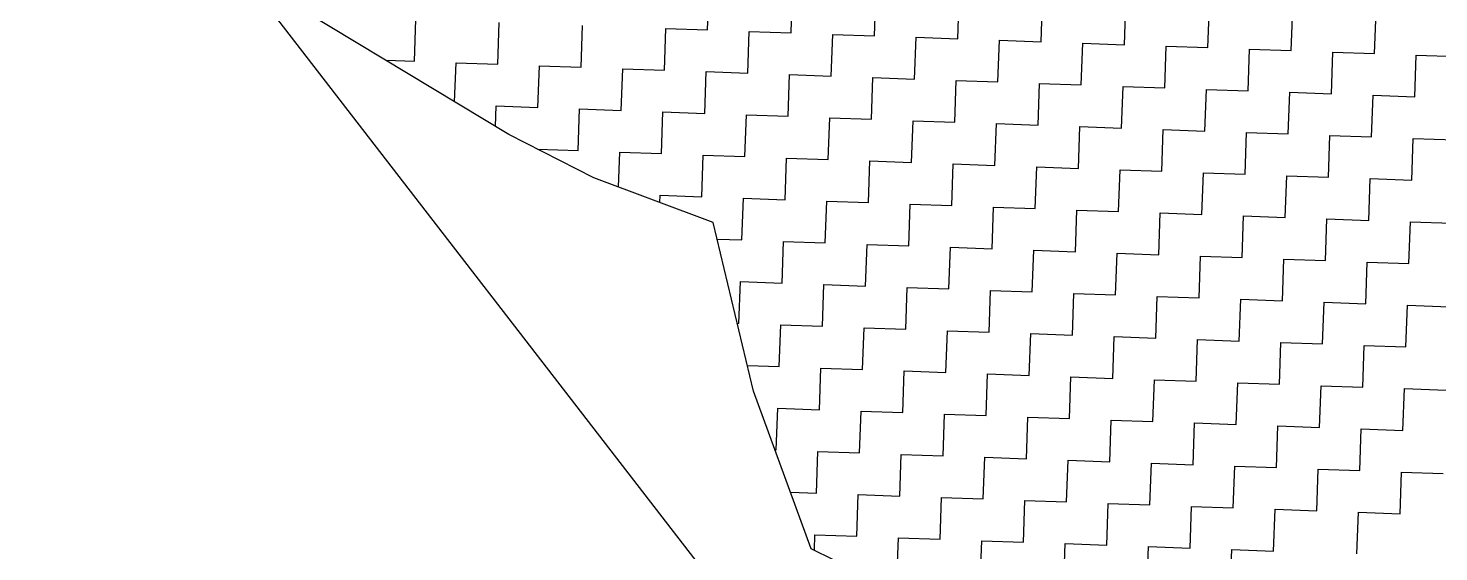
# Model space of a CAD drawing. Header units: metres. Extents: x 287345 to 291891, y 1993918 to 2000004.
# Drawn here: x 287355.1 to 287695.4, y 1997265.3 to 1997391.5 of the extents above; entities that cross this region are included whole.
import ezdxf

# ---------------------------------------------------------------- set-up
doc = ezdxf.new("R2010")
doc.units = ezdxf.units.M
doc.header["$MEASUREMENT"] = 0
doc.layers.add('POLY_HATCH', color=12, linetype='Continuous')
doc.layers.add('V_BOUND_LINE', color=7, linetype='Continuous')

msp = doc.modelspace()

# ---------------------------------------------------------------- linework, layer by layer
at = {"layer": 'POLY_HATCH', "linetype": 'Continuous'}
for p, q in [((287519.02, 1997391.13), (287519.37, 1997401.18)), ((287539.13, 1997390.42), (287539.48, 1997400.47)), ((287559.24, 1997389.7), (287559.59, 1997399.76)), ((287579.35, 1997388.99), (287579.7, 1997399.05)), ((287599.45, 1997388.28), (287599.81, 1997398.34)), ((287619.56, 1997387.57), (287619.92, 1997397.62)), ((287639.67, 1997386.86), (287640.03, 1997396.91)), ((287659.78, 1997386.15), (287660.14, 1997396.2)), ((287679.89, 1997385.43), (287680.25, 1997395.49)), ((287448.28, 1997383.56), (287448.64, 1997393.62)), ((287468.39, 1997382.85), (287468.75, 1997392.91)), ((287488.5, 1997382.14), (287488.86, 1997392.19)), ((287508.61, 1997381.43), (287508.96, 1997391.48)), ((287508.96, 1997391.48), (287519.02, 1997391.13)), ((287528.72, 1997380.72), (287529.07, 1997390.77)), ((287529.07, 1997390.77), (287539.13, 1997390.42)), ((287548.83, 1997380.01), (287549.18, 1997390.06)), ((287549.18, 1997390.06), (287559.24, 1997389.7)), ((287568.94, 1997379.29), (287569.29, 1997389.35)), ((287569.29, 1997389.35), (287579.35, 1997388.99)), ((287589.04, 1997378.58), (287589.4, 1997388.64)), ((287589.4, 1997388.64), (287599.45, 1997388.28)), ((287609.15, 1997377.87), (287609.51, 1997387.93)), ((287609.51, 1997387.93), (287619.56, 1997387.57)), ((287629.26, 1997377.16), (287629.62, 1997387.21)), ((287629.62, 1997387.21), (287639.67, 1997386.86)), ((287649.37, 1997376.45), (287649.73, 1997386.5)), ((287649.73, 1997386.5), (287659.78, 1997386.15)), ((287669.48, 1997375.74), (287669.84, 1997385.79)), ((287669.84, 1997385.79), (287679.89, 1997385.43)), ((287689.59, 1997375.02), (287689.94, 1997385.08)), ((287689.94, 1997385.08), (287700, 1997384.72)), ((287441.36, 1997383.81), (287448.28, 1997383.56)), ((287458, 1997373.78), (287458.34, 1997383.21)), ((287458.34, 1997383.21), (287468.39, 1997382.85)), ((287478.09, 1997372.44), (287478.44, 1997382.5)), ((287478.44, 1997382.5), (287488.5, 1997382.14)), ((287498.2, 1997371.73), (287498.55, 1997381.78)), ((287498.55, 1997381.78), (287508.61, 1997381.43)), ((287518.31, 1997371.02), (287518.66, 1997381.07)), ((287518.66, 1997381.07), (287528.72, 1997380.72)), ((287538.42, 1997370.31), (287538.77, 1997380.36)), ((287538.77, 1997380.36), (287548.83, 1997380.01)), ((287558.52, 1997369.6), (287558.88, 1997379.65)), ((287558.88, 1997379.65), (287568.94, 1997379.29)), ((287578.63, 1997368.88), (287578.99, 1997378.94)), ((287578.99, 1997378.94), (287589.04, 1997378.58)), ((287598.74, 1997368.17), (287599.1, 1997378.23)), ((287599.1, 1997378.23), (287609.15, 1997377.87)), ((287618.85, 1997367.46), (287619.21, 1997377.51)), ((287619.21, 1997377.51), (287629.26, 1997377.16)), ((287638.96, 1997366.75), (287639.32, 1997376.8)), ((287639.32, 1997376.8), (287649.37, 1997376.45)), ((287659.07, 1997366.04), (287659.43, 1997376.09)), ((287659.43, 1997376.09), (287669.48, 1997375.74)), ((287679.18, 1997365.33), (287679.53, 1997375.38)), ((287679.53, 1997375.38), (287689.59, 1997375.02)), ((287467.86, 1997367.84), (287468.03, 1997372.8)), ((287468.03, 1997372.8), (287478.09, 1997372.44)), ((287487.79, 1997362.03), (287488.14, 1997372.09)), ((287488.14, 1997372.09), (287498.2, 1997371.73)), ((287507.9, 1997361.32), (287508.25, 1997371.37)), ((287508.25, 1997371.37), (287518.31, 1997371.02)), ((287528.01, 1997360.61), (287528.36, 1997370.66)), ((287528.36, 1997370.66), (287538.42, 1997370.31)), ((287548.11, 1997359.9), (287548.47, 1997369.95)), ((287548.47, 1997369.95), (287558.52, 1997369.6)), ((287568.22, 1997359.18), (287568.58, 1997369.24)), ((287568.58, 1997369.24), (287578.63, 1997368.88)), ((287588.33, 1997358.47), (287588.69, 1997368.53)), ((287588.69, 1997368.53), (287598.74, 1997368.17)), ((287608.44, 1997357.76), (287608.8, 1997367.82)), ((287608.8, 1997367.82), (287618.85, 1997367.46)), ((287628.55, 1997357.05), (287628.91, 1997367.1)), ((287628.91, 1997367.1), (287638.96, 1997366.75)), ((287648.66, 1997356.34), (287649.02, 1997366.39)), ((287649.02, 1997366.39), (287659.07, 1997366.04)), ((287668.77, 1997355.63), (287669.12, 1997365.68)), ((287669.12, 1997365.68), (287679.18, 1997365.33)), ((287688.88, 1997354.92), (287689.23, 1997364.97)), ((287689.23, 1997364.97), (287699.29, 1997364.61)), ((287477.99, 1997362.38), (287487.79, 1997362.03)), ((287497.54, 1997353.22), (287497.84, 1997361.68)), ((287497.84, 1997361.68), (287507.9, 1997361.32)), ((287517.6, 1997350.91), (287517.95, 1997360.96)), ((287517.95, 1997360.96), (287528.01, 1997360.61)), ((287537.7, 1997350.2), (287538.06, 1997360.25)), ((287538.06, 1997360.25), (287548.11, 1997359.9)), ((287557.81, 1997349.49), (287558.17, 1997359.54)), ((287558.17, 1997359.54), (287568.22, 1997359.18)), ((287577.92, 1997348.77), (287578.28, 1997358.83)), ((287578.28, 1997358.83), (287588.33, 1997358.47)), ((287598.03, 1997348.06), (287598.39, 1997358.12)), ((287598.39, 1997358.12), (287608.44, 1997357.76)), ((287618.14, 1997347.35), (287618.5, 1997357.41)), ((287618.5, 1997357.41), (287628.55, 1997357.05)), ((287638.25, 1997346.64), (287638.61, 1997356.69)), ((287638.61, 1997356.69), (287648.66, 1997356.34)), ((287658.36, 1997345.93), (287658.71, 1997355.98)), ((287658.71, 1997355.98), (287668.77, 1997355.63)), ((287678.47, 1997345.22), (287678.82, 1997355.27)), ((287678.82, 1997355.27), (287688.88, 1997354.92)), ((287507.48, 1997349.52), (287507.54, 1997351.27)), ((287507.54, 1997351.27), (287517.6, 1997350.91)), ((287527.29, 1997340.5), (287527.65, 1997350.55)), ((287527.65, 1997350.55), (287537.7, 1997350.2)), ((287547.4, 1997339.79), (287547.76, 1997349.84)), ((287547.76, 1997349.84), (287557.81, 1997349.49)), ((287567.51, 1997339.08), (287567.87, 1997349.13)), ((287567.87, 1997349.13), (287577.92, 1997348.77)), ((287587.62, 1997338.36), (287587.98, 1997348.42)), ((287587.98, 1997348.42), (287598.03, 1997348.06)), ((287607.73, 1997337.65), (287608.09, 1997347.71)), ((287608.09, 1997347.71), (287618.14, 1997347.35)), ((287627.84, 1997336.94), (287628.19, 1997347)), ((287628.19, 1997347), (287638.25, 1997346.64)), ((287647.95, 1997336.23), (287648.3, 1997346.28)), ((287648.3, 1997346.28), (287658.36, 1997345.93)), ((287668.06, 1997335.52), (287668.41, 1997345.57)), ((287668.41, 1997345.57), (287678.47, 1997345.22)), ((287688.17, 1997334.81), (287688.52, 1997344.86)), ((287688.52, 1997344.86), (287698.58, 1997344.51)), ((287521.34, 1997340.71), (287527.29, 1997340.5)), ((287536.99, 1997330.09), (287537.35, 1997340.14)), ((287537.35, 1997340.14), (287547.4, 1997339.79)), ((287557.1, 1997329.38), (287557.46, 1997339.43)), ((287557.46, 1997339.43), (287567.51, 1997339.08)), ((287577.21, 1997328.67), (287577.57, 1997338.72)), ((287577.57, 1997338.72), (287587.62, 1997338.36)), ((287597.32, 1997327.95), (287597.68, 1997338.01)), ((287597.68, 1997338.01), (287607.73, 1997337.65)), ((287617.43, 1997327.24), (287617.78, 1997337.3)), ((287617.78, 1997337.3), (287627.84, 1997336.94)), ((287637.54, 1997326.53), (287637.89, 1997336.59)), ((287637.89, 1997336.59), (287647.95, 1997336.23)), ((287657.65, 1997325.82), (287658, 1997335.87)), ((287658, 1997335.87), (287668.06, 1997335.52)), ((287677.76, 1997325.11), (287678.11, 1997335.16)), ((287678.11, 1997335.16), (287688.17, 1997334.81)), ((287526.58, 1997320.39), (287526.94, 1997330.44)), ((287526.94, 1997330.44), (287536.99, 1997330.09)), ((287546.69, 1997319.68), (287547.05, 1997329.73)), ((287547.05, 1997329.73), (287557.1, 1997329.38)), ((287566.8, 1997318.97), (287567.16, 1997329.02)), ((287567.16, 1997329.02), (287577.21, 1997328.67)), ((287586.91, 1997318.26), (287587.27, 1997328.31)), ((287587.27, 1997328.31), (287597.32, 1997327.95)), ((287607.02, 1997317.54), (287607.37, 1997327.6)), ((287607.37, 1997327.6), (287617.43, 1997327.24)), ((287627.13, 1997316.83), (287627.48, 1997326.89)), ((287627.48, 1997326.89), (287637.54, 1997326.53)), ((287647.24, 1997316.12), (287647.59, 1997326.18)), ((287647.59, 1997326.18), (287657.65, 1997325.82)), ((287667.35, 1997315.41), (287667.7, 1997325.46)), ((287667.7, 1997325.46), (287677.76, 1997325.11)), ((287687.45, 1997314.7), (287687.81, 1997324.75)), ((287687.81, 1997324.75), (287697.86, 1997324.4)), ((287526.18, 1997320.4), (287526.58, 1997320.39)), ((287536.28, 1997309.98), (287536.64, 1997320.03)), ((287536.64, 1997320.03), (287546.69, 1997319.68)), ((287556.39, 1997309.27), (287556.75, 1997319.32)), ((287556.75, 1997319.32), (287566.8, 1997318.97)), ((287576.5, 1997308.56), (287576.86, 1997318.61)), ((287576.86, 1997318.61), (287586.91, 1997318.26)), ((287596.61, 1997307.85), (287596.96, 1997317.9)), ((287596.96, 1997317.9), (287607.02, 1997317.54)), ((287616.72, 1997307.13), (287617.07, 1997317.19)), ((287617.07, 1997317.19), (287627.13, 1997316.83)), ((287636.83, 1997306.42), (287637.18, 1997316.48)), ((287637.18, 1997316.48), (287647.24, 1997316.12)), ((287656.94, 1997305.71), (287657.29, 1997315.76)), ((287657.29, 1997315.76), (287667.35, 1997315.41)), ((287677.04, 1997305), (287677.4, 1997315.05)), ((287677.4, 1997315.05), (287687.45, 1997314.7)), ((287528.6, 1997310.25), (287536.28, 1997309.98)), ((287545.98, 1997299.57), (287546.34, 1997309.62)), ((287546.34, 1997309.62), (287556.39, 1997309.27)), ((287566.09, 1997298.86), (287566.44, 1997308.91)), ((287566.44, 1997308.91), (287576.5, 1997308.56)), ((287586.2, 1997298.15), (287586.55, 1997308.2)), ((287586.55, 1997308.2), (287596.61, 1997307.85)), ((287606.31, 1997297.43), (287606.66, 1997307.49)), ((287606.66, 1997307.49), (287616.72, 1997307.13)), ((287626.42, 1997296.72), (287626.77, 1997306.78)), ((287626.77, 1997306.78), (287636.83, 1997306.42)), ((287646.52, 1997296.01), (287646.88, 1997306.07)), ((287646.88, 1997306.07), (287656.94, 1997305.71)), ((287666.63, 1997295.3), (287666.99, 1997305.35)), ((287666.99, 1997305.35), (287677.04, 1997305)), ((287686.74, 1997294.59), (287687.1, 1997304.64)), ((287687.1, 1997304.64), (287697.15, 1997304.29)), ((287535.57, 1997289.87), (287535.93, 1997299.93)), ((287535.93, 1997299.93), (287545.98, 1997299.57)), ((287555.68, 1997289.16), (287556.03, 1997299.21)), ((287556.03, 1997299.21), (287566.09, 1997298.86)), ((287575.79, 1997288.45), (287576.14, 1997298.5)), ((287576.14, 1997298.5), (287586.2, 1997298.15)), ((287595.9, 1997287.74), (287596.25, 1997297.79)), ((287596.25, 1997297.79), (287606.31, 1997297.43)), ((287616.01, 1997287.02), (287616.36, 1997297.08)), ((287616.36, 1997297.08), (287626.42, 1997296.72)), ((287636.11, 1997286.31), (287636.47, 1997296.37)), ((287636.47, 1997296.37), (287646.52, 1997296.01)), ((287656.22, 1997285.6), (287656.58, 1997295.66)), ((287656.58, 1997295.66), (287666.63, 1997295.3)), ((287676.33, 1997284.89), (287676.69, 1997294.94)), ((287676.69, 1997294.94), (287686.74, 1997294.59)), ((287535.28, 1997289.88), (287535.57, 1997289.87)), ((287545.27, 1997279.46), (287545.62, 1997289.52)), ((287545.62, 1997289.52), (287555.68, 1997289.16)), ((287565.38, 1997278.75), (287565.73, 1997288.8)), ((287565.73, 1997288.8), (287575.79, 1997288.45)), ((287585.49, 1997278.04), (287585.84, 1997288.09)), ((287585.84, 1997288.09), (287595.9, 1997287.74)), ((287605.6, 1997277.33), (287605.95, 1997287.38)), ((287605.95, 1997287.38), (287616.01, 1997287.02)), ((287625.7, 1997276.61), (287626.06, 1997286.67)), ((287626.06, 1997286.67), (287636.11, 1997286.31)), ((287645.81, 1997275.9), (287646.17, 1997285.96)), ((287646.17, 1997285.96), (287656.22, 1997285.6)), ((287665.92, 1997275.19), (287666.28, 1997285.25)), ((287666.28, 1997285.25), (287676.33, 1997284.89)), ((287686.03, 1997274.48), (287686.39, 1997284.53)), ((287686.39, 1997284.53), (287696.44, 1997284.18)), ((287539.02, 1997279.68), (287545.27, 1997279.46)), ((287554.97, 1997269.05), (287555.32, 1997279.1)), ((287555.32, 1997279.1), (287565.38, 1997278.75)), ((287575.08, 1997268.34), (287575.43, 1997278.39)), ((287575.43, 1997278.39), (287585.49, 1997278.04)), ((287595.19, 1997267.63), (287595.54, 1997277.68)), ((287595.54, 1997277.68), (287605.6, 1997277.33)), ((287615.29, 1997266.92), (287615.65, 1997276.97)), ((287615.65, 1997276.97), (287625.7, 1997276.61)), ((287635.4, 1997266.2), (287635.76, 1997276.26)), ((287635.76, 1997276.26), (287645.81, 1997275.9)), ((287655.51, 1997265.49), (287655.87, 1997275.55)), ((287655.87, 1997275.55), (287665.92, 1997275.19)), ((287675.62, 1997264.78), (287675.98, 1997274.84)), ((287675.98, 1997274.84), (287686.03, 1997274.48)), ((287544.78, 1997265.67), (287544.91, 1997269.41)), ((287544.91, 1997269.41), (287554.97, 1997269.05)), ((287564.67, 1997258.64), (287565.02, 1997268.69)), ((287565.02, 1997268.69), (287575.08, 1997268.34)), ((287584.77, 1997257.93), (287585.13, 1997267.98)), ((287585.13, 1997267.98), (287595.19, 1997267.63)), ((287604.88, 1997257.22), (287605.24, 1997267.27)), ((287605.24, 1997267.27), (287615.29, 1997266.92)), ((287624.99, 1997256.51), (287625.35, 1997266.56)), ((287625.35, 1997266.56), (287635.4, 1997266.2)), ((287645.1, 1997255.79), (287645.46, 1997265.85)), ((287645.46, 1997265.85), (287655.51, 1997265.49))]:
    msp.add_line(p, q, dxfattribs=at)
at = {"layer": 'POLY_HATCH'}
for p, q in [((287471.08, 1997365.9), (287422.07, 1997395.43)), ((287491.57, 1997355.45), (287471.08, 1997365.9)), ((287520.39, 1997344.7), (287491.57, 1997355.45)), ((287530.07, 1997304.06), (287520.39, 1997344.7)), ((287544.02, 1997266.05), (287530.07, 1997304.06)), ((287571.35, 1997252.57), (287544.02, 1997266.05))]:
    msp.add_line(p, q, dxfattribs=at)
at = {"layer": 'V_BOUND_LINE'}
msp.add_line((287355.14, 1997471.37), (287528.78, 1997246.91), dxfattribs=at)

doc.saveas('drawing.dxf')
